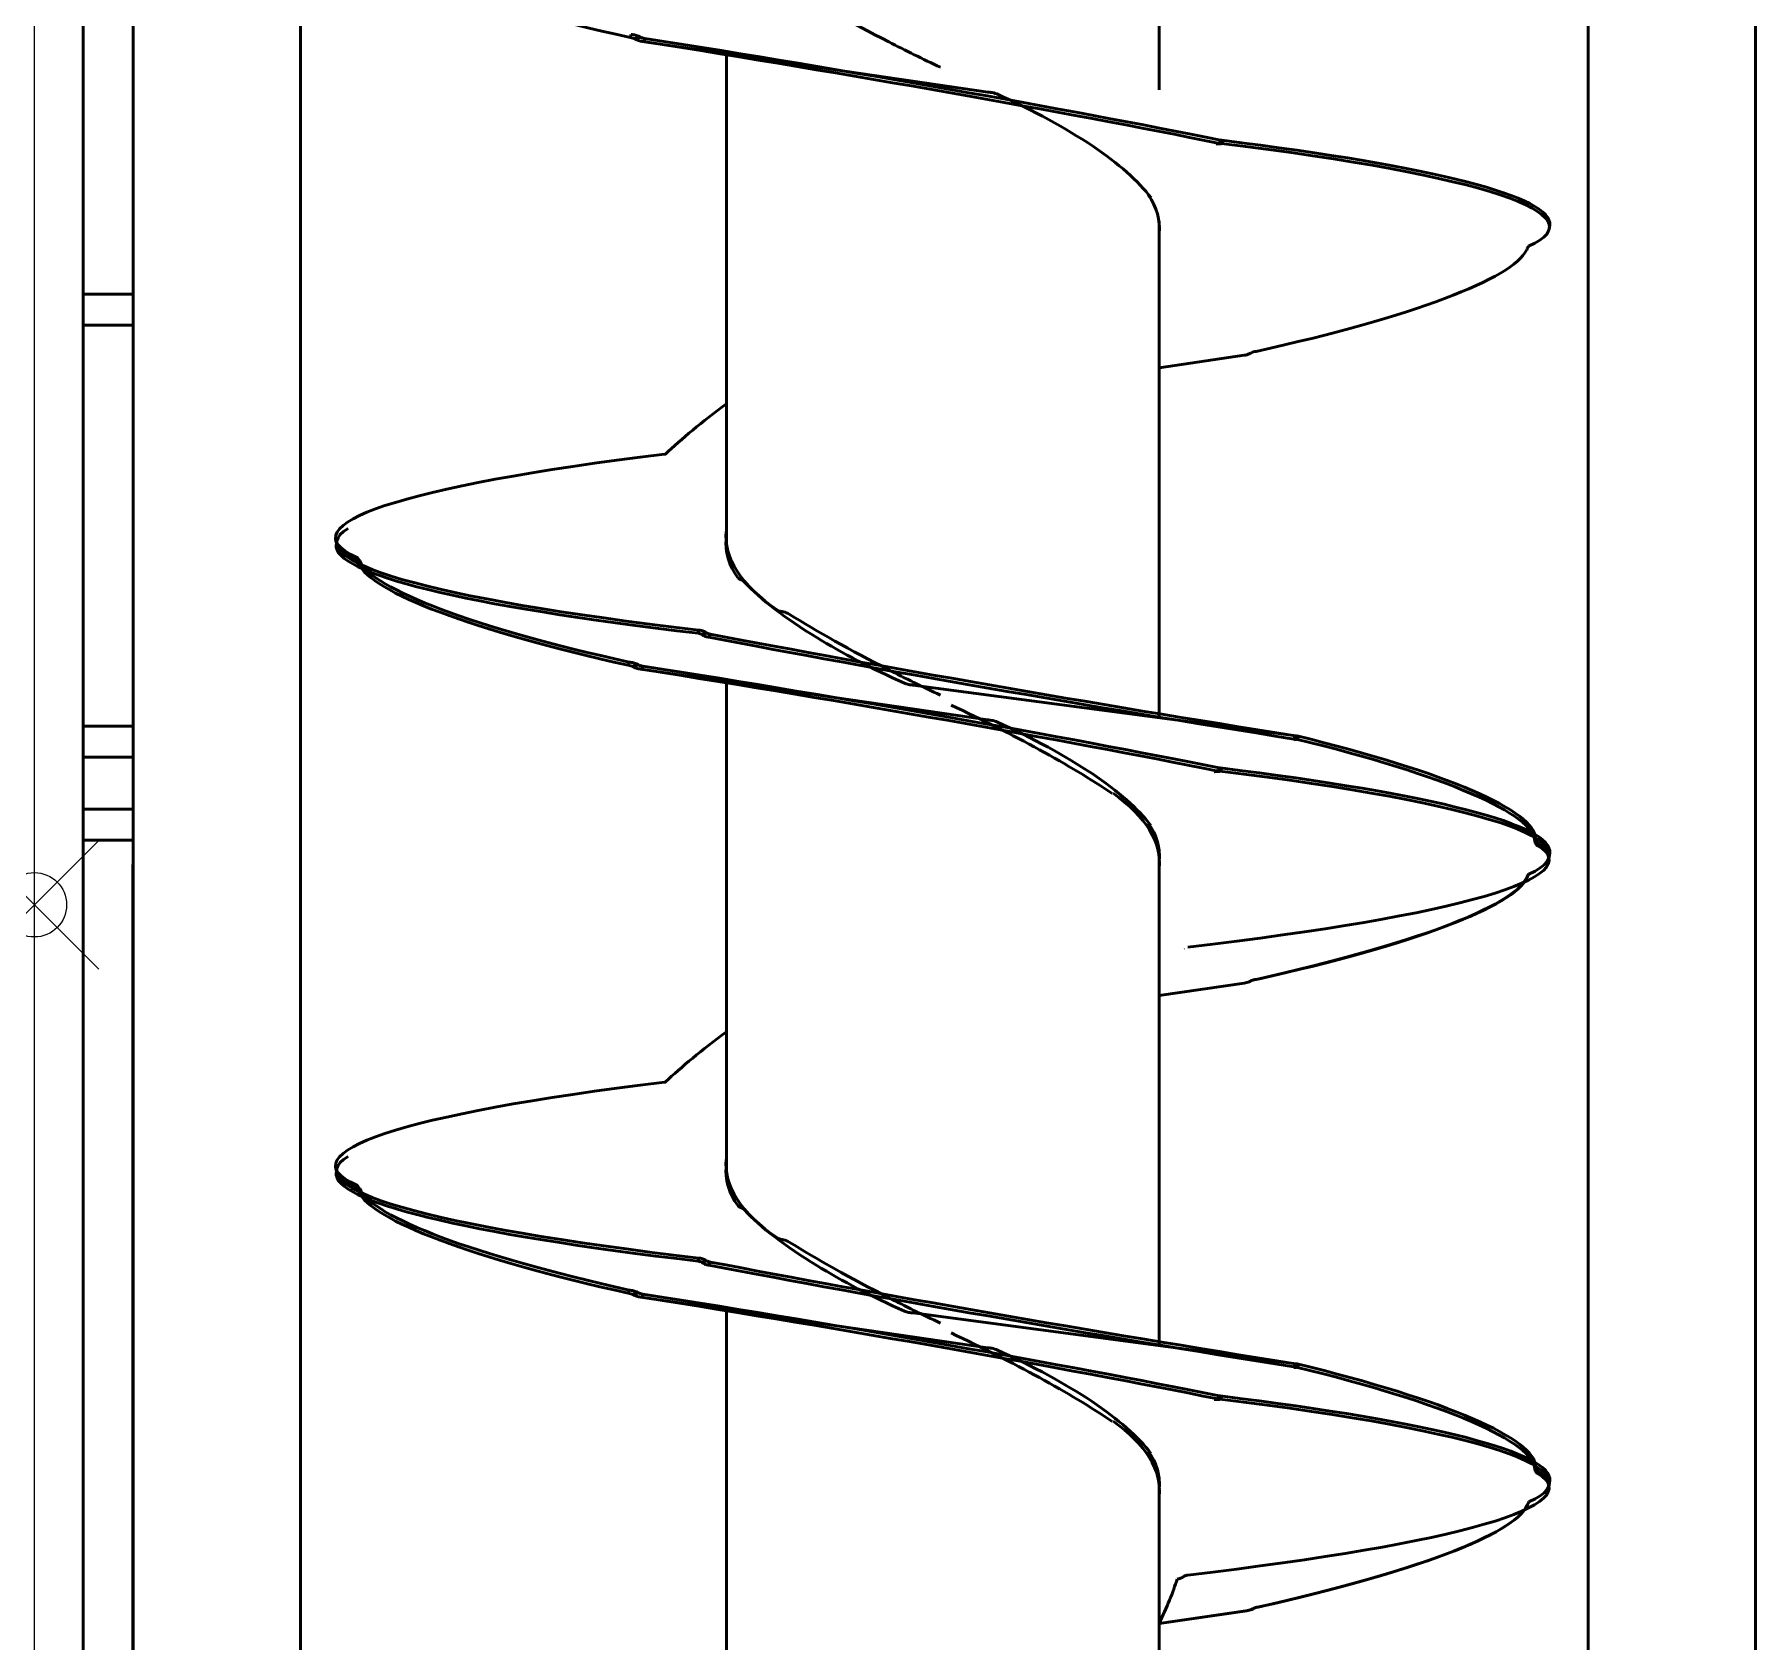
# Model space of a CAD drawing. Extents: x -3873 to 164127, y 7129 to 96529.
# Drawn here: x 61132 to 61800, y 68940 to 69564 of the extents above; entities that cross this region are included whole.
import ezdxf

# ---------------------------------------------------------------- set-up
doc = ezdxf.new("R2010")
doc.units = 0
doc.header["$PDMODE"] = 35
doc.header["$PDSIZE"] = 25
doc.layers.add('LAYOUT', color=90, linetype='CONTINUOUS')
doc.layers.add('TEXT', color=3, linetype='CONTINUOUS')
doc.layers.add('LAYOUT Kromeka', color=1, linetype='CONTINUOUS', lineweight=5)
doc.layers.add('Visible (ISO)', color=7, linetype='CONTINUOUS', lineweight=50)

# ---------------------------------------------------------------- blocks, each defined once
blk = doc.blocks.new('*E244')
at = {"layer": 'Visible (ISO)', "color": 0}
for centre, major_axis, ratio, start_param, end_param in [((98.95, 240.51), (274.23, -291.23), 0.219922, 1.767895, 1.767897), ((587.88, 240.6), (274.47, -291.01), 0.2166, 1.764193, 1.764195), ((1075.4, 240.56), (274.37, -291.1), 0.218, 1.765751, 1.765753), ((1562.92, 240.53), (274.27, -291.19), 0.219399, 1.767311, 1.767313), ((1538.03, 84.15), (243.77, -317.16), 0.444546, 2.06282, 2.062822), ((2025.55, 84.12), (243.51, -317.36), 0.445686, 2.064672, 2.064674), ((1292.48, 388.71), (243.94, 317.11), 0.443994, 4.221282, 4.221284), ((1294.27, 387.3), (243.9, 317.06), 0.443975, 4.221288, 4.22129), ((1780, 388.74), (243.68, 317.32), 0.445135, 4.219432, 4.219434), ((1781.79, 387.34), (243.64, 317.26), 0.445116, 4.219437, 4.219439), ((341.63, 232.62), (274.39, 291.17), 0.218285, 4.517139, 4.517141), ((343.42, 230.92), (274.35, 291.12), 0.218262, 4.51714, 4.517142), ((829.86, 232.59), (274.46, 291.1), 0.217323, 4.51821, 4.518212), ((831.64, 230.89), (274.42, 291.05), 0.2173, 4.518211, 4.518213), ((1317.38, 232.63), (274.36, 291.19), 0.218723, 4.516651, 4.516653), ((1319.16, 230.93), (274.32, 291.15), 0.218699, 4.516652, 4.516654)]:
    blk.add_ellipse(centre, major_axis=major_axis, ratio=ratio, start_param=start_param, end_param=end_param, dxfattribs=at)
blk = doc.blocks.new('CD30-500-3500 Giblet chiller')
at = {"layer": 'Visible (ISO)', "color": 0}
for p, q in [((105263.77, 16066.42), (108431.48, 16066.42)), ((106461.48, 16066.42), (108431.48, 16066.42)), ((105878.37, 16001.42), (108352.32, 16001.42)), ((106461.48, 16001.42), (108352.32, 16001.42)), ((106532.14, 15986.32), (106530.92, 15986.48)), ((106775.98, 15986.32), (106774.76, 15986.48)), ((106775.99, 15986.32), (106774.76, 15986.48)), ((106776.89, 15986.24), (106775.67, 15986.06)), ((107019.83, 15986.32), (107018.61, 15986.48)), ((107020.74, 15986.24), (107019.51, 15986.06)), ((106769.25, 15981), (106770.04, 15980.79)), ((106770.04, 15980.79), (106770.47, 15980.68)), ((106770.07, 15981.3), (106770.96, 15981.02)), ((106770.08, 15981.3), (106770.62, 15981.14)), ((106770.58, 15981.23), (106770.19, 15981.35)), ((106771.08, 15981.07), (106770.58, 15981.23)), ((106770.62, 15981.14), (106770.97, 15981.03)), ((106771.11, 15981.67), (106770.68, 15981.6)), ((106771.91, 15981.78), (106771.11, 15981.67)), ((107013.09, 15981), (107013.88, 15980.79)), ((107013.88, 15980.79), (107014.31, 15980.68)), ((107013.91, 15981.3), (107014.8, 15981.02)), ((107013.92, 15981.3), (107014.46, 15981.14)), ((107014.42, 15981.23), (107014.03, 15981.35)), ((107014.92, 15981.07), (107014.42, 15981.23)), ((107014.46, 15981.14), (107014.81, 15981.03)), ((107014.96, 15981.67), (107014.53, 15981.6)), ((107015.75, 15981.78), (107014.96, 15981.67)), ((106729.31, 15888.01), (106709.53, 15739.31)), ((106729.26, 15887.65), (106730.03, 15887.34)), ((106729.36, 15888.35), (106729.29, 15888.37)), ((106729.33, 15888.21), (106729.29, 15888.37)), ((106729.56, 15889.24), (106730.49, 15888.29)), ((106730.03, 15887.34), (106730.49, 15887.15)), ((106730.51, 15888.04), (106730.45, 15888.06)), ((106730.52, 15888.04), (106730.51, 15888.04)), ((106730.54, 15888.25), (106730.66, 15888.12)), ((106730.75, 15887.18), (106730.74, 15887.24)), ((106973.15, 15888.01), (106953.37, 15739.31)), ((106973.11, 15887.65), (106973.88, 15887.34)), ((106973.2, 15888.35), (106973.14, 15888.37)), ((106973.18, 15888.21), (106973.14, 15888.37)), ((106973.4, 15889.24), (106974.34, 15888.29)), ((106973.88, 15887.34), (106974.33, 15887.15)), ((106974.36, 15888.04), (106974.3, 15888.06)), ((106974.36, 15888.04), (106974.36, 15888.04)), ((106974.38, 15888.25), (106974.51, 15888.12)), ((106974.59, 15887.18), (106974.58, 15887.24)), ((106586.3, 15834.78), (106581.47, 15867.79)), ((106830.14, 15834.78), (106825.31, 15867.79)), ((107073.99, 15834.78), (107069.04, 15868.84)), ((107073.99, 15834.78), (107069.07, 15868.55)), ((106498.01, 15859.11), (106497.98, 15859.12)), ((106497.99, 15858.99), (106497.98, 15859.12)), ((106498.24, 15859.95), (106499.18, 15859.15)), ((106499.22, 15859.12), (106499.35, 15859.01)), ((106742, 15859.35), (106742.94, 15858.55)), ((106985.85, 15859.35), (106986.78, 15858.55)), ((106497.95, 15858.72), (106498.72, 15858.41)), ((106498.72, 15858.41), (106499.18, 15858.22)), ((106499.2, 15858.95), (106499.14, 15858.96)), ((106499.2, 15858.94), (106499.2, 15858.95)), ((106499.44, 15856.84), (106499.42, 15856.98)), ((106741.71, 15858.11), (106742.48, 15857.8)), ((106741.77, 15858.51), (106741.74, 15858.52)), ((106741.75, 15858.39), (106741.74, 15858.52)), ((106742.48, 15857.8), (106742.94, 15857.62)), ((106742.96, 15858.35), (106742.9, 15858.36)), ((106742.96, 15858.34), (106742.96, 15858.35)), ((106742.98, 15858.51), (106743.11, 15858.4)), ((106743.2, 15856.25), (106743.18, 15856.38)), ((106985.56, 15858.11), (106986.32, 15857.8)), ((106985.62, 15858.51), (106985.58, 15858.52)), ((106985.6, 15858.39), (106985.58, 15858.52)), ((106986.32, 15857.8), (106986.78, 15857.62)), ((106986.81, 15858.35), (106986.74, 15858.36)), ((106986.81, 15858.34), (106986.81, 15858.35)), ((106986.83, 15858.51), (106986.96, 15858.4)), ((106987.04, 15856.25), (106987.03, 15856.38)), ((106285.54, 15834.78), (106478.44, 15834.78)), ((106529.39, 15834.78), (106722.28, 15834.78)), ((106722.23, 15834.78), (106631.08, 15834.78)), ((106773.23, 15834.78), (106966.12, 15834.78)), ((106773.23, 15834.78), (106966.12, 15834.78)), ((106966.06, 15834.78), (106775.92, 15834.78)), ((106966.07, 15834.78), (106874.92, 15834.78)), ((107017.08, 15834.78), (107209.97, 15834.78)), ((107209.9, 15834.78), (107019.76, 15834.78)), ((107022.52, 15834.78), (107210.18, 15834.78)), ((106519.44, 15831.02), (106519.41, 15830.65)), ((106763.2, 15830.96), (106763.17, 15830.59)), ((107007.04, 15830.96), (107007.02, 15830.59)), ((106479.26, 15768.29), (106459.59, 15634.15)), ((106723.03, 15768.13), (106703.35, 15633.39)), ((106966.87, 15768.13), (106947.19, 15633.39)), ((106464.37, 15666.78), (106654.41, 15666.78)), ((106708.22, 15666.78), (106900.27, 15666.78)), ((106900.99, 15666.78), (106708.23, 15666.78)), ((107144.84, 15666.78), (106952.07, 15666.78)), ((106952.07, 15666.78), (107144.12, 15666.78)), ((107022.52, 15666.78), (107142.31, 15666.78)), ((106689.91, 15657.33), (106689.02, 15658.7)), ((106689.52, 15657.93), (106689.02, 15658.7)), ((106689.63, 15658.42), (106689.24, 15659.02)), ((106690.17, 15660.35), (106689.74, 15660.53)), ((106690.96, 15660.03), (106690.17, 15660.35)), ((106933.76, 15657.33), (106932.87, 15658.7)), ((106933.37, 15657.93), (106932.87, 15658.7)), ((106933.47, 15658.42), (106933.09, 15659.02)), ((106934.01, 15660.35), (106933.58, 15660.53)), ((106934.81, 15660.03), (106934.01, 15660.35)), ((106688.98, 15655.95), (106688.19, 15656.07)), ((106689.42, 15655.89), (106688.98, 15655.95)), ((106689.91, 15657.33), (106689.52, 15657.93)), ((106690.13, 15657.66), (106689.63, 15658.42)), ((106932.83, 15655.95), (106932.04, 15656.07)), ((106933.26, 15655.89), (106932.83, 15655.95)), ((106933.76, 15657.33), (106933.37, 15657.93)), ((106933.97, 15657.66), (106933.47, 15658.42)), ((106619.92, 15643.33), (106619.86, 15642.74)), ((106863.77, 15643.33), (106863.7, 15642.74)), ((106458.6, 15631.27), (106457.71, 15632.94)), ((106458.21, 15632), (106457.71, 15632.94)), ((106458.32, 15632.62), (106457.93, 15633.35)), ((106458.6, 15631.27), (106458.21, 15632)), ((106458.82, 15631.67), (106458.32, 15632.62)), ((106458.86, 15635), (106458.42, 15635.17)), ((106459.65, 15634.67), (106458.86, 15635)), ((106702.36, 15630.5), (106701.47, 15632.17)), ((106701.97, 15631.23), (106701.47, 15632.17)), ((106702.08, 15631.85), (106701.69, 15632.58)), ((106702.58, 15630.91), (106702.08, 15631.85)), ((106702.62, 15634.23), (106702.18, 15634.4)), ((106703.41, 15633.91), (106702.62, 15634.23)), ((106946.2, 15630.5), (106945.32, 15632.17)), ((106945.82, 15631.23), (106945.32, 15632.17)), ((106945.92, 15631.85), (106945.53, 15632.58)), ((106946.42, 15630.91), (106945.92, 15631.85)), ((106946.46, 15634.23), (106946.03, 15634.4)), ((106947.25, 15633.91), (106946.46, 15634.23)), ((106457.67, 15629.59), (106456.88, 15629.81)), ((106458.1, 15629.47), (106457.67, 15629.59)), ((106701.43, 15628.83), (106700.64, 15629.05)), ((106701.86, 15628.71), (106701.43, 15628.83)), ((106702.36, 15630.5), (106701.97, 15631.23)), ((106945.28, 15628.83), (106944.48, 15629.05)), ((106945.71, 15628.71), (106945.28, 15628.83)), ((106946.2, 15630.5), (106945.82, 15631.23)), ((106659.81, 15523.05), (106660.6, 15523.16)), ((106660.6, 15523.16), (106661.04, 15523.22)), ((106660.63, 15523.92), (106661.53, 15523.56)), ((106660.64, 15523.93), (106661.18, 15523.71)), ((106661.14, 15523.8), (106660.76, 15523.96)), ((106661.64, 15523.6), (106661.14, 15523.8)), ((106661.18, 15523.71), (106661.53, 15523.56)), ((106661.68, 15524.29), (106661.25, 15524.41)), ((106662.47, 15524.07), (106661.68, 15524.29)), ((106903.66, 15523.05), (106904.45, 15523.16)), ((106904.45, 15523.16), (106904.88, 15523.22)), ((106904.48, 15523.92), (106905.37, 15523.56)), ((106904.49, 15523.93), (106905.03, 15523.71)), ((106904.99, 15523.8), (106904.6, 15523.96)), ((106905.49, 15523.6), (106904.99, 15523.8)), ((106905.03, 15523.71), (106905.38, 15523.56)), ((106905.53, 15524.29), (106905.1, 15524.41)), ((106906.32, 15524.07), (106905.53, 15524.29)), ((106654.06, 15515.24), (106652.84, 15515.08)), ((106897.91, 15515.24), (106896.68, 15515.08)), ((105263.77, 15501.42), (107233.77, 15501.42)), ((106461.48, 15501.42), (108408.92, 15501.42)), ((105263.77, 15436.42), (107233.77, 15436.42)), ((106461.48, 15436.42), (108362.44, 15436.17)), ((106557.77, 15436.42), (106557.77, 15417.07)), ((106569.77, 15417.07), (106569.77, 15436.42)), ((106725.48, 15436.42), (106725.48, 15417.07)), ((106737.48, 15417.07), (106737.48, 15436.42)), ((106757.77, 15436.42), (106757.77, 15417.07)), ((106769.77, 15417.07), (106769.77, 15436.42)), ((105263.77, 15417.07), (107252.77, 15417.07)), ((106436.48, 15417.07), (108362.44, 15416.82))]:
    blk.add_line(p, q, dxfattribs=at)
for centre, major_axis, ratio, start_param, end_param in [((106518.95, 15587.19), (12.82, 399.16), 0.097021, -0.198561, 0.825008), ((106762.71, 15587.2), (12.9, 399.15), 0.096956, -0.196488, 0.827081), ((106791.68, 15587.34), (-14.38, 398.94), 0.094892, -0.868832, 0.146901), ((107006.56, 15587.2), (12.9, 399.15), 0.096956, -0.196488, 0.827081), ((107035.52, 15587.34), (-14.38, 398.94), 0.094892, -0.868832, 0.146901), ((106517.73, 15587.35), (12.82, 399.16), 0.097021, -0.009668, 0.825008), ((106761.49, 15587.36), (12.9, 399.15), 0.096956, -0.009721, 0.827081), ((106790.45, 15587.16), (-14.38, 398.94), 0.094892, 0.010589, 0.146901), ((107005.33, 15587.36), (12.9, 399.15), 0.096956, -0.009721, 0.827081), ((107034.3, 15587.16), (-14.38, 398.94), 0.094892, 0.010589, 0.146901), ((106740.95, 15786.73), (28.91, 194.22), 0.156124, 0.019911, 1.043481), ((106742.17, 15786.41), (28.91, 194.22), 0.156124, 0.019911, 1.043481), ((106774.87, 15588.02), (18.02, 397.5), 0.351131, 0.161683, 0.16247), ((106775.76, 15587.74), (18.02, 397.5), 0.351131, 0.161683, 0.16247), ((106984.79, 15786.73), (28.91, 194.22), 0.156124, 0.019911, 1.043481), ((106986.02, 15786.41), (28.91, 194.22), 0.156124, 0.019911, 1.043481), ((107018.71, 15588.02), (18.02, 397.5), 0.351131, 0.161683, 0.16247), ((107019.6, 15587.74), (18.02, 397.5), 0.351131, 0.161683, 0.16247), ((106544.44, 15584.98), (-24.14, 395.54), 0.350525, -0.139091, -0.138305), ((106566.32, 15781.39), (-28.65, 196.5), 0.149826, -1.110801, -0.095069), ((106788.2, 15584.99), (-23.9, 395.63), 0.350553, -0.137357, -0.136571), ((106788.3, 15584.98), (-24.14, 395.54), 0.350525, -0.139091, -0.138305), ((106788.29, 15584.98), (-24.14, 395.54), 0.350525, -0.139091, -0.138305), ((106810.16, 15781.69), (-28.64, 196.33), 0.150145, -1.107718, -0.091985), ((106810.17, 15781.39), (-28.65, 196.5), 0.149826, -1.110801, -0.095069), ((106810.17, 15781.39), (-28.65, 196.5), 0.149826, -1.110801, -0.095069), ((107032.05, 15584.99), (-23.9, 395.63), 0.350553, -0.137357, -0.136571), ((107054, 15781.8), (-28.63, 196.26), 0.150264, -1.106561, -0.090829), ((107054.01, 15781.69), (-28.64, 196.33), 0.150145, -1.107718, -0.091985), ((106709.64, 15809.7), (39.99, 236.47), 0.028076, 4.034553, 5.053062), ((106710.87, 15809.2), (39.99, 236.47), 0.028076, 4.034553, 5.053062), ((106953.49, 15809.7), (39.99, 236.47), 0.028076, 4.034553, 5.053062), ((106954.71, 15809.2), (39.99, 236.47), 0.028076, 4.034553, 5.053062), ((106585.36, 15737.53), (-131.96, 296.36), 0.165694, -1.181387, -1.179848), ((106578.54, 15866.2), (0.08, 5.68), 0.532831, -0.875835, -0.763862), ((106829.21, 15737.53), (-131.96, 296.36), 0.165694, -1.181387, -1.179848), ((106822.39, 15866.2), (0.08, 5.68), 0.532831, -0.875835, -0.763862), ((107072.94, 15737.5), (-131.8, 296.57), 0.167019, -1.178135, -1.176597), ((107072.97, 15737.51), (-131.84, 296.51), 0.166658, -1.179021, -1.177482), ((107066.12, 15867.25), (0.08, 5.67), 0.533401, -0.875577, -0.763604), ((107066.15, 15866.97), (0.08, 5.67), 0.533245, -0.875647, -0.763675), ((106477.87, 15700.28), (39.62, 235.41), 0.036551, 0.838685, 1.857194), ((106479.09, 15699.79), (39.62, 235.41), 0.036551, 0.838685, 1.857194), ((106721.63, 15700.05), (39.63, 235.46), 0.036183, 0.84092, 1.859429), ((106722.86, 15699.55), (39.63, 235.46), 0.036183, 0.84092, 1.859429), ((106965.48, 15700.05), (39.63, 235.46), 0.036183, 0.84092, 1.859429), ((106966.7, 15699.55), (39.63, 235.46), 0.036183, 0.84092, 1.859429), ((107060.52, 15584.48), (-101.58, 333.83), 0.29207, -0.772702, -0.771164), ((107053.7, 15840.88), (0.25, 4.53), 0.66547, -0.820709, -0.708737), ((107081.85, 15817.24), (-42.02, 24.86), 0.239951, -1.243634, -0.795186), ((106540.53, 15750.78), (-11.32, 83.98), 0.477522, -0.124023, 0.256177), ((106538.77, 15750.78), (-11.32, 83.98), 0.477522, -0.124023, -0.085896), ((106771.84, 15750.78), (8.57, 84.05), 0.485184, -0.010296, 0.715753), ((106784.29, 15750.78), (-11.22, 83.98), 0.477861, -0.123463, 0.258827), ((106782.53, 15750.78), (-11.22, 83.98), 0.477861, -0.123463, -0.085327), ((106782.61, 15750.78), (-11.32, 83.98), 0.477522, -0.124023, -0.085896), ((106770.08, 15750.78), (8.57, 84.05), 0.485184, -0.010296, 0.028044), ((107015.68, 15750.78), (8.57, 84.05), 0.485184, -0.010296, 0.715753), ((107028.13, 15750.78), (-11.22, 83.98), 0.477861, -0.123463, 0.258827), ((107026.37, 15750.78), (-11.22, 83.98), 0.477861, -0.123463, -0.085327), ((107013.93, 15750.78), (8.57, 84.05), 0.485184, -0.010296, 0.028044), ((106499.74, 15701.16), (38.51, 135.88), 0.30221, 0.378795, 1.112194), ((106488.4, 15750.78), (24.47, 83.47), 0.436443, -0.193219, -0.186209), ((106743.5, 15701.28), (38.6, 135.78), 0.301806, 0.380987, 1.114386), ((106732.16, 15750.78), (24.39, 83.47), 0.437114, -0.19556, -0.188688), ((106987.34, 15701.28), (38.6, 135.78), 0.301806, 0.380987, 1.114386), ((106976, 15750.78), (24.39, 83.47), 0.437114, -0.19556, -0.188688), ((106731.05, 15724.65), (51.58, 120.16), 0.187822, 0.783769, 1.405084), ((106974.89, 15724.65), (51.58, 120.16), 0.187822, 0.783769, 1.405084), ((106481.05, 15752.12), (15.86, 156.82), 0.0216, 1.465135, 1.465727), ((106477.69, 15720.35), (15.86, 156.82), 0.0216, 1.25516, 1.257606), ((106724.81, 15752.28), (15.86, 156.82), 0.021387, 1.467245, 1.467838), ((106721.45, 15720.5), (15.86, 156.82), 0.021387, 1.257271, 1.259716), ((106968.65, 15752.28), (15.86, 156.82), 0.021387, 1.467245, 1.467838), ((106965.29, 15720.5), (15.86, 156.82), 0.021387, 1.257271, 1.259716), ((106457.91, 15775.64), (52.81, 118.51), 0.16521, 4.390442, 4.567383), ((106701.67, 15775.79), (52.76, 118.57), 0.166176, 4.388076, 4.566487), ((106945.51, 15775.79), (52.76, 118.57), 0.166176, 4.388076, 4.566487), ((106707.78, 15748.03), (16, 156.76), 0.016673, 4.653239, 4.655685), ((106951.62, 15748.03), (16, 156.76), 0.016673, 4.653239, 4.655685), ((106689.22, 15799.83), (40.67, 133.48), 0.291838, 3.981689, 4.304727), ((106711.13, 15780.07), (16, 156.76), 0.016673, 4.445118, 4.445711), ((106933.06, 15799.83), (40.67, 133.48), 0.291838, 3.981689, 4.304727), ((106954.98, 15780.07), (16, 156.76), 0.016673, 4.445118, 4.445711), ((106457.16, 15750.78), (40.37, 84), 0.124708, 3.987282, 4.521135), ((106700.92, 15750.78), (40.35, 84), 0.125537, 3.985563, 4.519416), ((106944.76, 15750.78), (40.35, 84), 0.125537, 3.985563, 4.519416), ((106688.47, 15750.78), (35.12, 83.62), 0.269082, 3.671343, 4.205196), ((106932.32, 15750.78), (35.12, 83.62), 0.269082, 3.671343, 4.205196), ((106660.65, 15750.78), (11.27, 83.98), 0.477692, 3.145902, 3.909844), ((106681, 15750.78), (5.86, 84.15), 0.07638, 3.878884, 3.883592), ((106904.49, 15750.78), (11.27, 83.98), 0.477692, 3.145902, 3.909844), ((106924.85, 15750.78), (5.86, 84.15), 0.07638, 3.878884, 3.883592), ((106668.55, 15750.78), (3.16, 84.15), 0.09634, 3.510663, 3.51537), ((106912.4, 15750.78), (3.16, 84.15), 0.09634, 3.510663, 3.51537), ((106595.89, 15693.33), (-40.7, 61.56), 0.156897, 1.910754, 2.413061), ((106662.41, 15750.78), (11.27, 83.98), 0.477692, 3.145902, 3.184034), ((106648.2, 15750.78), (-8.51, 84.05), 0.485313, 3.032759, 3.430188), ((106839.73, 15693.33), (-40.7, 61.56), 0.156897, 1.910754, 2.413061), ((106906.25, 15750.78), (11.27, 83.98), 0.477692, 3.145902, 3.184034), ((106892.04, 15750.78), (-8.51, 84.05), 0.485313, 3.032759, 3.430188), ((106693.91, 15918.44), (101.68, 333.7), 0.291838, 3.913871, 3.915409), ((106937.75, 15918.44), (101.68, 333.7), 0.291838, 3.913871, 3.915409), ((106668.57, 15914.4), (14.42, 398.94), 0.094856, 2.995729, 4.011461), ((106669.8, 15914.22), (14.42, 398.94), 0.094856, 3.130979, 4.011461), ((106694.8, 15917.08), (101.68, 333.7), 0.291838, 3.913871, 3.915409), ((106687.98, 15660.99), (-0.25, 4.54), 0.664867, 3.85062, 3.962593), ((106912.42, 15914.4), (14.42, 398.94), 0.094856, 2.995729, 4.011461), ((106913.64, 15914.22), (14.42, 398.94), 0.094856, 3.130979, 4.011461), ((106938.64, 15917.08), (101.68, 333.7), 0.291838, 3.913871, 3.915409), ((106931.82, 15660.99), (-0.25, 4.54), 0.664867, 3.85062, 3.962593), ((106639.61, 15914.2), (-12.86, 399.15), 0.096989, 2.315548, 3.339117), ((106883.45, 15914.2), (-12.86, 399.15), 0.096989, 2.315548, 3.339117), ((106462.6, 15765.69), (132.02, 296.28), 0.16521, 4.322624, 4.324163), ((106456.66, 15635.75), (-0.08, 5.68), 0.532625, 3.905549, 4.017521), ((106706.36, 15765.71), (131.9, 296.44), 0.166176, 4.320258, 4.321797), ((106950.2, 15765.71), (131.9, 296.44), 0.166176, 4.320258, 4.321797), ((106444.4, 15720.32), (28.66, 196.58), 0.149666, 3.2382, 4.253933), ((106463.48, 15764.02), (132.02, 296.28), 0.16521, 4.322624, 4.324163), ((106687.02, 15720.36), (28.64, 196.41), 0.149986, 3.235121, 4.250853), ((106688.24, 15720.02), (28.64, 196.41), 0.149986, 3.235121, 4.250853), ((106707.24, 15764.04), (131.9, 296.44), 0.166176, 4.320258, 4.321797), ((106700.42, 15634.98), (-0.08, 5.68), 0.533038, 3.905361, 4.017334), ((106930.86, 15720.36), (28.64, 196.41), 0.149986, 3.235121, 4.250853), ((106932.09, 15720.02), (28.64, 196.41), 0.149986, 3.235121, 4.250853), ((106951.09, 15764.04), (131.9, 296.44), 0.166176, 4.320258, 4.321797), ((106944.27, 15634.98), (-0.08, 5.68), 0.533038, 3.905361, 4.017334), ((106640.83, 15914.37), (-12.86, 399.15), 0.096989, 3.151287, 3.339117), ((106665.44, 15916.94), (24.02, 395.59), 0.350539, 3.27903, 3.279817), ((106666.32, 15916.57), (24.02, 395.59), 0.350539, 3.27903, 3.279817), ((106884.68, 15914.37), (-12.86, 399.15), 0.096989, 3.151287, 3.339117), ((106909.28, 15916.94), (24.02, 395.59), 0.350539, 3.27903, 3.279817), ((106910.17, 15916.57), (24.02, 395.59), 0.350539, 3.27903, 3.279817)]:
    blk.add_ellipse(centre, major_axis=major_axis, ratio=ratio, start_param=start_param, end_param=end_param, dxfattribs=at)
for points, knots in [([(106770.07, 15981.3), (106769.85, 15981.27), (106769.67, 15981.24), (106769.4, 15981.14), (106769.3, 15981.08), (106769.25, 15981)], [0, 0, 0, 0, 0.5, 0.5, 1, 1, 1, 1]), ([(106771.91, 15981.78), (106771.85, 15981.67), (106771.76, 15981.54), (106771.61, 15981.42), (106771.47, 15981.3), (106771.29, 15981.18), (106771.08, 15981.07)], [0, 0, 0, 0, 0.5, 0.5, 0.5, 1, 1, 1, 1]), ([(107013.91, 15981.3), (107013.7, 15981.27), (107013.52, 15981.24), (107013.24, 15981.14), (107013.14, 15981.08), (107013.09, 15981)], [0, 0, 0, 0, 0.5, 0.5, 1, 1, 1, 1]), ([(107015.75, 15981.78), (107015.7, 15981.67), (107015.6, 15981.54), (107015.46, 15981.42), (107015.32, 15981.3), (107015.14, 15981.18), (107014.92, 15981.07)], [0, 0, 0, 0, 0.5, 0.5, 0.5, 1, 1, 1, 1]), ([(106540.59, 15977.41), (106540.54, 15977.51), (106540.44, 15977.61), (106540.3, 15977.68), (106540.16, 15977.76), (106539.98, 15977.83), (106539.76, 15977.88)], [0, 0, 0, 0, 0.5, 0.5, 0.5, 1, 1, 1, 1]), ([(106784.36, 15977.58), (106784.3, 15977.68), (106784.2, 15977.77), (106784.06, 15977.85), (106783.92, 15977.93), (106783.74, 15977.99), (106783.52, 15978.04)], [0, 0, 0, 0, 0.5, 0.5, 0.5, 1, 1, 1, 1]), ([(106784.45, 15977.41), (106784.39, 15977.51), (106784.29, 15977.61), (106784.15, 15977.68), (106784.01, 15977.76), (106783.83, 15977.83), (106783.61, 15977.88)], [0, 0, 0, 0, 0.5, 0.5, 0.5, 1, 1, 1, 1]), ([(106784.44, 15977.41), (106784.39, 15977.51), (106784.29, 15977.61), (106784.15, 15977.68), (106784.01, 15977.76), (106783.82, 15977.83), (106783.61, 15977.88)], [0, 0, 0, 0, 0.5, 0.5, 0.5, 1, 1, 1, 1]), ([(107028.2, 15977.58), (107028.15, 15977.68), (107028.05, 15977.77), (107027.91, 15977.85), (107027.77, 15977.93), (107027.58, 15977.99), (107027.37, 15978.04)], [0, 0, 0, 0, 0.5, 0.5, 0.5, 1, 1, 1, 1]), ([(106730.75, 15887.18), (106730.73, 15887.36), (106730.71, 15887.52), (106730.68, 15887.83), (106730.67, 15887.98), (106730.66, 15888.12)], [-0.3710489, -0.3710489, -0.3710489, -0.3710489, -0.1855245, -0.1855245, 0, 0, 0, 0]), ([(106974.59, 15887.18), (106974.57, 15887.36), (106974.55, 15887.52), (106974.52, 15887.83), (106974.51, 15887.98), (106974.51, 15888.12)], [-0.3710489, -0.3710489, -0.3710489, -0.3710489, -0.1855245, -0.1855245, 0, 0, 0, 0]), ([(106581.47, 15867.79), (106581.41, 15868.17), (106581.33, 15868.55), (106581.24, 15868.9), (106581.15, 15869.22), (106581.04, 15869.52), (106580.92, 15869.8)], [0.1548942, 0.1548942, 0.1548942, 0.1548942, 0.5000028, 0.5000028, 0.5000028, 0.8159434, 0.8159434, 0.8159434, 0.8159434]), ([(106825.31, 15867.79), (106825.25, 15868.17), (106825.18, 15868.55), (106825.08, 15868.9), (106824.99, 15869.22), (106824.89, 15869.52), (106824.76, 15869.8)], [0.1548942, 0.1548942, 0.1548942, 0.1548942, 0.5000028, 0.5000028, 0.5000028, 0.8159434, 0.8159434, 0.8159434, 0.8159434]), ([(107069.04, 15868.84), (107068.98, 15869.22), (107068.9, 15869.6), (107068.81, 15869.95), (107068.72, 15870.27), (107068.61, 15870.57), (107068.49, 15870.85)], [0.1519179, 0.1519179, 0.1519179, 0.1519179, 0.5000028, 0.5000028, 0.5000028, 0.8159434, 0.8159434, 0.8159434, 0.8159434]), ([(107069.07, 15868.55), (107069.02, 15868.94), (107068.94, 15869.31), (107068.84, 15869.66), (107068.75, 15869.98), (107068.65, 15870.29), (107068.53, 15870.57)], [0.1527254, 0.1527254, 0.1527254, 0.1527254, 0.5000028, 0.5000028, 0.5000028, 0.8159434, 0.8159434, 0.8159434, 0.8159434]), ([(106499.44, 15856.84), (106499.41, 15857.22), (106499.39, 15857.58), (106499.36, 15858.3), (106499.35, 15858.66), (106499.35, 15859.01)], [-0.3710489, -0.3710489, -0.3710489, -0.3710489, -0.1855245, -0.1855245, 0, 0, 0, 0]), ([(106743.2, 15856.25), (106743.17, 15856.62), (106743.15, 15856.98), (106743.12, 15857.7), (106743.12, 15858.06), (106743.11, 15858.4)], [-0.3710489, -0.3710489, -0.3710489, -0.3710489, -0.1855245, -0.1855245, 0, 0, 0, 0]), ([(106987.04, 15856.25), (106987.02, 15856.62), (106987, 15856.98), (106986.97, 15857.7), (106986.96, 15858.06), (106986.96, 15858.4)], [-0.3710489, -0.3710489, -0.3710489, -0.3710489, -0.1855245, -0.1855245, 0, 0, 0, 0]), ([(107056.69, 15841.85), (107056.63, 15842.3), (107056.53, 15842.74), (107056.39, 15843.14), (107056.3, 15843.39), (107056.2, 15843.63), (107056.08, 15843.85)], [0, 0, 0, 0, 0.5000028, 0.5000028, 0.5000028, 0.8159434, 0.8159434, 0.8159434, 0.8159434]), ([(106709, 15736.41), (106709.08, 15736.65), (106709.15, 15736.89), (106709.21, 15737.15), (106709.31, 15737.55), (106709.38, 15737.98), (106709.43, 15738.41)], [0.1840543, 0.1840543, 0.1840543, 0.1840543, 0.5, 0.5, 0.5, 1, 1, 1, 1]), ([(106952.85, 15736.41), (106952.93, 15736.65), (106953, 15736.89), (106953.06, 15737.15), (106953.16, 15737.55), (106953.23, 15737.98), (106953.27, 15738.41)], [0.1840543, 0.1840543, 0.1840543, 0.1840543, 0.5, 0.5, 0.5, 1, 1, 1, 1]), ([(106680.98, 15688.18), (106680.95, 15687.97), (106680.9, 15687.76), (106680.74, 15687.22), (106680.59, 15686.9), (106680.42, 15686.65)], [0.664323, 0.664323, 0.664323, 0.664323, 0.7562049, 0.7562049, 0.9125602, 0.9125602, 0.9125602, 0.9125602]), ([(106681.99, 15691.18), (106681.7, 15690.73), (106681.46, 15690.18), (106681.17, 15689.23), (106681.08, 15688.84), (106681.02, 15688.45)], [2.5682503, 2.5682503, 2.5682503, 2.5682503, 2.8214025, 2.8214025, 2.9900626, 2.9900626, 2.9900626, 2.9900626]), ([(106924.83, 15688.18), (106924.79, 15687.97), (106924.75, 15687.76), (106924.58, 15687.22), (106924.43, 15686.9), (106924.26, 15686.65)], [0.664323, 0.664323, 0.664323, 0.664323, 0.7562049, 0.7562049, 0.9125602, 0.9125602, 0.9125602, 0.9125602]), ([(106925.83, 15691.18), (106925.55, 15690.73), (106925.31, 15690.18), (106925.02, 15689.23), (106924.93, 15688.84), (106924.87, 15688.45)], [2.5682503, 2.5682503, 2.5682503, 2.5682503, 2.8214025, 2.8214025, 2.9900626, 2.9900626, 2.9900626, 2.9900626]), ([(106668.54, 15672.19), (106668.5, 15672.07), (106668.46, 15671.96), (106668.29, 15671.68), (106668.14, 15671.51), (106667.97, 15671.38)], [0.664323, 0.664323, 0.664323, 0.664323, 0.7562049, 0.7562049, 0.9125602, 0.9125602, 0.9125602, 0.9125602]), ([(106669.54, 15673.85), (106669.26, 15673.59), (106669.02, 15673.28), (106668.72, 15672.75), (106668.64, 15672.54), (106668.58, 15672.33)], [2.5682503, 2.5682503, 2.5682503, 2.5682503, 2.8214025, 2.8214025, 2.9900626, 2.9900626, 2.9900626, 2.9900626]), ([(106912.38, 15672.19), (106912.35, 15672.07), (106912.3, 15671.96), (106912.13, 15671.68), (106911.99, 15671.51), (106911.81, 15671.38)], [0.664323, 0.664323, 0.664323, 0.664323, 0.7562049, 0.7562049, 0.9125602, 0.9125602, 0.9125602, 0.9125602]), ([(106913.38, 15673.85), (106913.1, 15673.59), (106912.86, 15673.28), (106912.57, 15672.75), (106912.48, 15672.54), (106912.42, 15672.33)], [2.5682503, 2.5682503, 2.5682503, 2.5682503, 2.8214025, 2.8214025, 2.9900626, 2.9900626, 2.9900626, 2.9900626]), ([(106689.02, 15658.7), (106688.81, 15658.33), (106688.63, 15657.92), (106688.34, 15657.03), (106688.25, 15656.55), (106688.19, 15656.07)], [0, 0, 0, 0, 0.5, 0.5, 1, 1, 1, 1]), ([(106689.37, 15659.26), (106689.35, 15659.22), (106689.33, 15659.18), (106689.29, 15659.1), (106689.26, 15659.06), (106689.24, 15659.02)], [-0.04006097, -0.04006097, -0.04006097, -0.04006097, -0.02003048, -0.02003048, 0, 0, 0, 0]), ([(106689.74, 15660.53), (106689.7, 15660.24), (106689.64, 15659.96), (106689.56, 15659.71), (106689.51, 15659.55), (106689.45, 15659.4), (106689.37, 15659.26)], [0, 0, 0, 0, 0.5, 0.5, 0.5, 0.815947, 0.815947, 0.815947, 0.815947]), ([(106690.96, 15660.03), (106690.91, 15659.57), (106690.81, 15659.13), (106690.67, 15658.73), (106690.58, 15658.48), (106690.47, 15658.24), (106690.35, 15658.02)], [0, 0, 0, 0, 0.5000028, 0.5000028, 0.5000028, 0.8159434, 0.8159434, 0.8159434, 0.8159434]), ([(106932.87, 15658.7), (106932.65, 15658.33), (106932.47, 15657.92), (106932.19, 15657.03), (106932.09, 15656.55), (106932.04, 15656.07)], [0, 0, 0, 0, 0.5, 0.5, 1, 1, 1, 1]), ([(106933.22, 15659.26), (106933.2, 15659.22), (106933.18, 15659.18), (106933.13, 15659.1), (106933.11, 15659.06), (106933.09, 15659.02)], [-0.04006097, -0.04006097, -0.04006097, -0.04006097, -0.02003048, -0.02003048, 0, 0, 0, 0]), ([(106933.58, 15660.53), (106933.55, 15660.24), (106933.49, 15659.96), (106933.41, 15659.71), (106933.35, 15659.55), (106933.29, 15659.4), (106933.22, 15659.26)], [0, 0, 0, 0, 0.5, 0.5, 0.5, 0.815947, 0.815947, 0.815947, 0.815947]), ([(106934.81, 15660.03), (106934.75, 15659.57), (106934.65, 15659.13), (106934.51, 15658.73), (106934.42, 15658.48), (106934.32, 15658.24), (106934.2, 15658.02)], [0, 0, 0, 0, 0.5000028, 0.5000028, 0.5000028, 0.8159434, 0.8159434, 0.8159434, 0.8159434]), ([(106457.71, 15632.94), (106457.5, 15632.51), (106457.31, 15632.02), (106457.03, 15630.96), (106456.93, 15630.39), (106456.88, 15629.81)], [0, 0, 0, 0, 0.5, 0.5, 1, 1, 1, 1]), ([(106458.06, 15633.64), (106458.04, 15633.59), (106458.02, 15633.54), (106457.97, 15633.44), (106457.95, 15633.39), (106457.93, 15633.35)], [-0.04006097, -0.04006097, -0.04006097, -0.04006097, -0.02003048, -0.02003048, 0, 0, 0, 0]), ([(106458.42, 15635.17), (106458.39, 15634.83), (106458.33, 15634.49), (106458.25, 15634.19), (106458.2, 15633.99), (106458.13, 15633.81), (106458.06, 15633.64)], [0, 0, 0, 0, 0.5, 0.5, 0.5, 0.815947, 0.815947, 0.815947, 0.815947]), ([(106459.65, 15634.67), (106459.6, 15634.11), (106459.5, 15633.56), (106459.36, 15633.05), (106459.27, 15632.73), (106459.16, 15632.42), (106459.04, 15632.14)], [0, 0, 0, 0, 0.5000028, 0.5000028, 0.5000028, 0.8159434, 0.8159434, 0.8159434, 0.8159434]), ([(106701.47, 15632.17), (106701.26, 15631.75), (106701.07, 15631.26), (106700.79, 15630.2), (106700.69, 15629.63), (106700.64, 15629.05)], [0, 0, 0, 0, 0.5, 0.5, 1, 1, 1, 1]), ([(106701.82, 15632.87), (106701.8, 15632.82), (106701.78, 15632.77), (106701.73, 15632.67), (106701.71, 15632.63), (106701.69, 15632.58)], [-0.04006097, -0.04006097, -0.04006097, -0.04006097, -0.02003048, -0.02003048, 0, 0, 0, 0]), ([(106702.18, 15634.4), (106702.15, 15634.06), (106702.09, 15633.73), (106702.01, 15633.42), (106701.96, 15633.22), (106701.89, 15633.04), (106701.82, 15632.87)], [0, 0, 0, 0, 0.5, 0.5, 0.5, 0.815947, 0.815947, 0.815947, 0.815947]), ([(106703.41, 15633.91), (106703.36, 15633.34), (106703.26, 15632.79), (106703.12, 15632.28), (106703.03, 15631.96), (106702.92, 15631.66), (106702.8, 15631.38)], [0, 0, 0, 0, 0.5000028, 0.5000028, 0.5000028, 0.8159434, 0.8159434, 0.8159434, 0.8159434]), ([(106945.32, 15632.17), (106945.1, 15631.75), (106944.92, 15631.26), (106944.64, 15630.2), (106944.54, 15629.63), (106944.48, 15629.05)], [0, 0, 0, 0, 0.5, 0.5, 1, 1, 1, 1]), ([(106945.67, 15632.87), (106945.65, 15632.82), (106945.62, 15632.77), (106945.58, 15632.67), (106945.56, 15632.63), (106945.53, 15632.58)], [-0.04006097, -0.04006097, -0.04006097, -0.04006097, -0.02003048, -0.02003048, 0, 0, 0, 0]), ([(106946.03, 15634.4), (106946, 15634.06), (106945.94, 15633.73), (106945.85, 15633.42), (106945.8, 15633.22), (106945.74, 15633.04), (106945.67, 15632.87)], [0, 0, 0, 0, 0.5, 0.5, 0.5, 0.815947, 0.815947, 0.815947, 0.815947]), ([(106947.25, 15633.91), (106947.2, 15633.34), (106947.1, 15632.79), (106946.96, 15632.28), (106946.87, 15631.96), (106946.77, 15631.66), (106946.65, 15631.38)], [0, 0, 0, 0, 0.5000028, 0.5000028, 0.5000028, 0.8159434, 0.8159434, 0.8159434, 0.8159434]), ([(106660.63, 15523.92), (106660.42, 15523.79), (106660.24, 15523.65), (106659.96, 15523.35), (106659.86, 15523.2), (106659.81, 15523.05)], [0, 0, 0, 0, 0.5, 0.5, 1, 1, 1, 1]), ([(106662.47, 15524.07), (106662.42, 15523.96), (106662.32, 15523.87), (106662.18, 15523.79), (106662.04, 15523.71), (106661.86, 15523.65), (106661.64, 15523.6)], [0, 0, 0, 0, 0.5, 0.5, 0.5, 1, 1, 1, 1]), ([(106904.48, 15523.92), (106904.26, 15523.79), (106904.08, 15523.65), (106903.81, 15523.35), (106903.71, 15523.2), (106903.66, 15523.05)], [0, 0, 0, 0, 0.5, 0.5, 1, 1, 1, 1]), ([(106906.32, 15524.07), (106906.27, 15523.96), (106906.17, 15523.87), (106906.03, 15523.79), (106905.89, 15523.71), (106905.7, 15523.65), (106905.49, 15523.6)], [0, 0, 0, 0, 0.5, 0.5, 0.5, 1, 1, 1, 1])]:
    blk.add_open_spline(points, degree=3, knots=knots, dxfattribs=at)
for points in [[(106770.08, 15981.3), (106770.07, 15981.3), (106770.07, 15981.3), (106770.07, 15981.3)], [(106770.68, 15981.6), (106770.62, 15981.52), (106770.44, 15981.42), (106770.19, 15981.35)], [(106770.96, 15981.02), (106770.71, 15980.93), (106770.53, 15980.82), (106770.47, 15980.68)], [(106770.97, 15981.03), (106770.96, 15981.03), (106770.96, 15981.03), (106770.96, 15981.02)], [(107013.92, 15981.3), (107013.92, 15981.3), (107013.91, 15981.3), (107013.91, 15981.3)], [(107014.53, 15981.6), (107014.46, 15981.52), (107014.29, 15981.42), (107014.03, 15981.35)], [(107014.8, 15981.02), (107014.55, 15980.93), (107014.38, 15980.82), (107014.31, 15980.68)], [(107014.81, 15981.03), (107014.81, 15981.03), (107014.81, 15981.03), (107014.8, 15981.02)], [(106539.65, 15977.92), (106539.39, 15978.02), (106539.22, 15978.15), (106539.16, 15978.26)], [(106539.65, 15977.92), (106539.65, 15977.92), (106539.65, 15977.92), (106539.65, 15977.92)], [(106783.41, 15978.08), (106783.15, 15978.18), (106782.98, 15978.31), (106782.92, 15978.42)], [(106783.49, 15977.92), (106783.24, 15978.02), (106783.07, 15978.15), (106783, 15978.26)], [(106783.5, 15977.92), (106783.24, 15978.02), (106783.07, 15978.15), (106783.01, 15978.26)], [(106783.41, 15978.08), (106783.41, 15978.08), (106783.41, 15978.08), (106783.41, 15978.08)], [(106783.5, 15977.92), (106783.49, 15977.92), (106783.49, 15977.92), (106783.49, 15977.92)], [(106783.5, 15977.92), (106783.5, 15977.92), (106783.5, 15977.92), (106783.5, 15977.92)], [(107027.25, 15978.08), (107027, 15978.18), (107026.83, 15978.31), (107026.76, 15978.42)], [(107027.26, 15978.08), (107027.25, 15978.08), (107027.25, 15978.08), (107027.25, 15978.08)], [(106729.56, 15889.24), (106729.42, 15888.75), (106729.32, 15888.21), (106729.26, 15887.65)], [(106730.66, 15888.12), (106730.58, 15887.82), (106730.52, 15887.49), (106730.49, 15887.15)], [(106973.4, 15889.24), (106973.26, 15888.75), (106973.16, 15888.21), (106973.11, 15887.65)], [(106974.51, 15888.12), (106974.43, 15887.82), (106974.37, 15887.49), (106974.33, 15887.15)], [(106580.48, 15870.68), (106580.22, 15871.17), (106580.05, 15871.8), (106579.98, 15872.47)], [(106824.32, 15870.68), (106824.07, 15871.17), (106823.89, 15871.8), (106823.83, 15872.47)], [(107068.05, 15871.73), (107067.79, 15872.22), (107067.62, 15872.85), (107067.55, 15873.52)], [(107068.08, 15871.44), (107067.83, 15871.93), (107067.65, 15872.57), (107067.59, 15873.23)], [(106498.24, 15859.95), (106498.1, 15859.57), (106498, 15859.15), (106497.95, 15858.72)], [(106742, 15859.35), (106741.86, 15858.97), (106741.76, 15858.55), (106741.71, 15858.11)], [(106985.85, 15859.35), (106985.71, 15858.97), (106985.61, 15858.55), (106985.56, 15858.11)], [(106499.35, 15859.01), (106499.27, 15858.76), (106499.21, 15858.5), (106499.18, 15858.22)], [(106743.11, 15858.4), (106743.03, 15858.16), (106742.97, 15857.89), (106742.94, 15857.62)], [(106986.96, 15858.4), (106986.87, 15858.16), (106986.81, 15857.89), (106986.78, 15857.62)], [(107055.64, 15844.54), (107055.38, 15844.94), (107055.21, 15845.45), (107055.14, 15845.98)], [(106479.26, 15768.29), (106479.29, 15768.5), (106479.32, 15768.7), (106479.34, 15768.9)], [(106479.39, 15769.36), (106479.48, 15770.23), (106479.68, 15771.05), (106479.96, 15771.75)], [(106723.03, 15768.13), (106723.06, 15768.33), (106723.08, 15768.53), (106723.1, 15768.73)], [(106723.15, 15769.19), (106723.24, 15770.05), (106723.44, 15770.88), (106723.72, 15771.58)], [(106966.87, 15768.13), (106966.9, 15768.33), (106966.92, 15768.53), (106966.94, 15768.73)], [(106966.99, 15769.19), (106967.09, 15770.05), (106967.29, 15770.88), (106967.57, 15771.58)], [(106709.48, 15738.88), (106709.49, 15739.03), (106709.51, 15739.17), (106709.53, 15739.31)], [(106953.32, 15738.88), (106953.34, 15739.03), (106953.35, 15739.17), (106953.37, 15739.31)], [(106708.86, 15736.01), (106708.91, 15736.14), (106708.96, 15736.27), (106709, 15736.41)], [(106952.7, 15736.01), (106952.75, 15736.14), (106952.8, 15736.27), (106952.85, 15736.41)], [(106689.91, 15657.33), (106689.66, 15656.94), (106689.48, 15656.42), (106689.42, 15655.89)], [(106933.76, 15657.33), (106933.5, 15656.94), (106933.33, 15656.42), (106933.26, 15655.89)], [(106619.87, 15642.87), (106619.86, 15642.96), (106619.84, 15643.05), (106619.83, 15643.14)], [(106863.72, 15642.87), (106863.7, 15642.96), (106863.69, 15643.05), (106863.68, 15643.14)], [(106458.6, 15631.27), (106458.34, 15630.78), (106458.17, 15630.14), (106458.1, 15629.47)], [(106702.36, 15630.5), (106702.1, 15630.01), (106701.93, 15629.38), (106701.86, 15628.71)], [(106946.2, 15630.5), (106945.95, 15630.01), (106945.77, 15629.38), (106945.71, 15628.71)], [(106660.64, 15523.93), (106660.64, 15523.93), (106660.64, 15523.92), (106660.63, 15523.92)], [(106661.25, 15524.41), (106661.19, 15524.23), (106661.01, 15524.08), (106660.76, 15523.96)], [(106661.53, 15523.56), (106661.27, 15523.46), (106661.1, 15523.33), (106661.04, 15523.22)], [(106661.53, 15523.56), (106661.53, 15523.56), (106661.53, 15523.56), (106661.53, 15523.56)], [(106904.49, 15523.93), (106904.48, 15523.93), (106904.48, 15523.92), (106904.48, 15523.92)], [(106905.1, 15524.41), (106905.03, 15524.23), (106904.85, 15524.08), (106904.6, 15523.96)], [(106905.37, 15523.56), (106905.12, 15523.46), (106904.95, 15523.33), (106904.88, 15523.22)], [(106905.38, 15523.56), (106905.37, 15523.56), (106905.37, 15523.56), (106905.37, 15523.56)]]:
    blk.add_open_spline(points, degree=3, dxfattribs=at)
at = {"layer": 'LAYOUT', "color": 4, "linetype": 'Continuous', "ltscale": 25, "xscale": 0.5}
blk.add_blockref('*E244', (106038.23, 15515.04), dxfattribs=at)
blk = doc.blocks.new('chilling_Gibletchiller_platform')
at = {"layer": 'LAYOUT', "color": 0, "linetype": 'Continuous', "ltscale": 50}
blk.add_line((-1705, 0), (1705, 0), dxfattribs=at)
blk.add_point((0, 0), dxfattribs=at)

msp = doc.modelspace()

# ---------------------------------------------------------------- block references
at = {"layer": 'LAYOUT Kromeka', "rotation": 90}
msp.add_blockref('chilling_Gibletchiller_platform', (61131.55, 69226.5), dxfattribs=at)
at = {"layer": 'TEXT', "color": 1, "linetype": 'Continuous', "rotation": 270}
msp.add_blockref('CD30-500-3500 Giblet chiller', (45733.44, 176021.37), dxfattribs=at)

doc.saveas('drawing.dxf')
